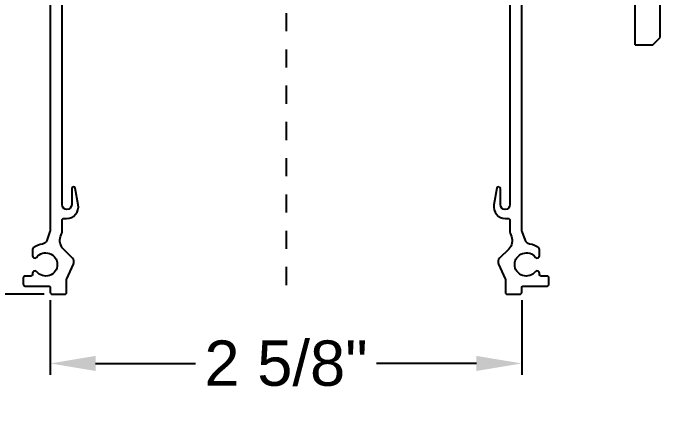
# Model space of a CAD drawing. Extents: x -5.7 to 5.8, y -0.8 to 5.8.
# Drawn here: x -1.506 to 2.063, y -0.755 to 1.551 of the extents above; entities that cross this region are included whole.
import ezdxf

# ---------------------------------------------------------------- set-up
doc = ezdxf.new("R2010")
doc.units = 0
doc.header["$LTSCALE"] = 0.5
doc.header["$MEASUREMENT"] = 0
doc.linetypes.add('PHANTOM', pattern=[0.5, 0.25, -0.05, 0.05, -0.05, 0.05, -0.05])
doc.layers.get('Defpoints').update_dxf_attribs({"linetype": 'CONTINUOUS'})
doc.layers.add('Construction', color=60, linetype='PHANTOM', plot=False)
doc.layers.add('CUST DWG', color=60, linetype='CONTINUOUS', lineweight=20)
doc.layers.add('Housing', color=150, linetype='CONTINUOUS')
doc.layers.add('Mounting', color=4, linetype='CONTINUOUS')
doc.styles.get("Standard").update_dxf_attribs({"font": 'arial.ttf'})
doc.dimstyles.new('LSAD_CustDims', dxfattribs={"dimtxt": 1, "dimasz": 1, "dimexe": 0.0625, "dimexo": 0.042969, "dimgap": 0.0625, "dimtad": 0, "dimtih": 1, "dimtoh": 1, "dimdec": 3, "dimzin": 0, "dimdsep": 46, "dimlunit": 4, "dimtxsty": 'Standard', "dimcen": 0.125, "dimclrd": 256, "dimclre": 256, "dimclrt": 256, "dimadec": 0, "dimazin": 0, "dimtfac": 1, "dimtdec": 3, "dimtix": 1, "dimtofl": 0, "dimtmove": 0, "dimatfit": 3, "dimfxl": 1, "dimfrac": 2, "dimtolj": 1, "dimtzin": 0, "dimarcsym": 0})

# ---------------------------------------------------------------- blocks, each defined once
blk = doc.blocks.new('*D0')
at = {"layer": 'CUST DWG', "lineweight": -2, "ltscale": 0.5, "transparency": 16777216}
for p, q in [((-1.3, -0.033), (-1.3, -0.4444)), ((1.3, -0.033), (1.3, -0.4444)), ((-1.05, -0.3819), (-0.4996, -0.3819)), ((1.05, -0.3819), (0.4996, -0.3819))]:
    blk.add_line(p, q, dxfattribs=at)
at = {"layer": 'CUST DWG', "ltscale": 0.5, "transparency": 16777216}
for points in [[(-1.05, -0.3402), (-1.05, -0.4235), (-1.3, -0.3819)], [(1.05, -0.3402), (1.05, -0.4235), (1.3, -0.3819)]]:
    blk.add_solid(points, dxfattribs=at)
at = {"layer": 'Defpoints', "color": 0, "ltscale": 0.5, "transparency": 16777216}
for p in [(-1.3, 0.01), (1.3, 0.01), (-1.3, -0.3819)]:
    blk.add_point(p, dxfattribs=at)
at = {"layer": 'CUST DWG', "ltscale": 0.5, "transparency": 16777216, "insert": (0, -0.3819), "char_height": 0.25, "attachment_point": 5}
blk.add_mtext('\\A1;{\\fArial|b0|i0|c0|p34;2 5/8"}', dxfattribs=at)
blk = doc.blocks.new('*D1')
at = {"layer": 'CUST DWG', "lineweight": -2, "ltscale": 0.5, "transparency": 16777216}
for p, q in [((-1.3475, 3.7859), (-2.6345, 3.7859)), ((-2.572, 3.5359), (-2.572, 2.0848)), ((-2.572, 0.25), (-2.572, 1.7011)), ((-1.333, 0), (-2.6345, 0))]:
    blk.add_line(p, q, dxfattribs=at)
at = {"layer": 'CUST DWG', "ltscale": 0.5, "transparency": 16777216}
for points in [[(-2.6137, 3.5359), (-2.5304, 3.5359), (-2.572, 3.7859)], [(-2.6137, 0.25), (-2.5304, 0.25), (-2.572, 0)]]:
    blk.add_solid(points, dxfattribs=at)
at = {"layer": 'Defpoints', "color": 0, "ltscale": 0.5, "transparency": 16777216}
for p in [(-1.3045, 3.7859), (-2.572, 0), (-1.29, 0)]:
    blk.add_point(p, dxfattribs=at)
at = {"layer": 'CUST DWG', "ltscale": 0.5, "transparency": 16777216, "insert": (-2.572, 1.8929), "char_height": 0.25, "attachment_point": 5}
blk.add_mtext('\\A1;3 3/4"', dxfattribs=at)

msp = doc.modelspace()

# ---------------------------------------------------------------- linework, layer by layer
at = {"layer": 'Construction', "ltscale": 0.5, "transparency": 16777216}
msp.add_line((0, 3.75), (0, 0), dxfattribs=at)
at = {"layer": 'Housing', "lineweight": 25, "transparency": 16777216}
for points in [[(-1.3, 3.4192), (-1.3, 0.3554, -0.087489), (-1.3018, 0.3452), (-1.3197, 0.2959, -0.272221), (-1.3432, 0.2766, 0.121568), (-1.3935, 0.2553, 0.236332), (-1.3975, 0.2473), (-1.3975, 0.2115, 0.267949), (-1.3925, 0.2029), (-1.3887, 0.2007, 0.375047), (-1.3758, 0.2032, -2.923555), (-1.3758, 0.1248, 0.375047), (-1.3887, 0.1273), (-1.3925, 0.1251, 0.267949), (-1.3975, 0.1165), (-1.3975, 0.11, -0.414214), (-1.4075, 0.1), (-1.4393, 0.1, 0.414214), (-1.4493, 0.09), (-1.4493, 0.055, 0.414214), (-1.4393, 0.045), (-1.31, 0.045, -0.414214), (-1.3, 0.035), (-1.3, 0.01, 0.414214), (-1.29, 0), (-1.22, 0, 0.414214), (-1.21, 0.01), (-1.21, 0.0811, -0.109518), (-1.2091, 0.0853), (-1.1718, 0.1652, 0.315299), (-1.1778, 0.1991), (-1.2277, 0.249, -0.291473), (-1.2428, 0.3172), (-1.2356, 0.337, 0.087489), (-1.235, 0.3405), (-1.235, 0.4073, -0.414214), (-1.225, 0.4173), (-1.2101, 0.4173, 0.466308), (-1.1461, 0.4936), (-1.162, 0.5841, 0.916331), (-1.1819, 0.5823), (-1.1819, 0.4939, -1), (-1.235, 0.4939), (-1.235, 1.8555, -0.414214)], [(1.235, 1.8555), (1.235, 0.4939, -1), (1.1819, 0.4939), (1.1819, 0.5823, 0.916331), (1.162, 0.5841), (1.1461, 0.4936, 0.466308), (1.2101, 0.4173), (1.225, 0.4173, -0.414214), (1.235, 0.4073), (1.235, 0.3405, 0.087489), (1.2356, 0.337), (1.2428, 0.3172, -0.291473), (1.2277, 0.249), (1.1778, 0.1991, 0.315299), (1.1718, 0.1652), (1.2091, 0.0853, -0.109518), (1.21, 0.0811), (1.21, 0.01, 0.414214), (1.22, 0), (1.29, 0, 0.414214), (1.3, 0.01), (1.3, 0.035, -0.414214), (1.31, 0.045), (1.4393, 0.045, 0.414214), (1.4493, 0.055), (1.4493, 0.09, 0.414214), (1.4393, 0.1), (1.4075, 0.1, -0.414214), (1.3975, 0.11), (1.3975, 0.1165, 0.267949), (1.3925, 0.1251), (1.3887, 0.1273, 0.375047), (1.3758, 0.1248, -2.923555), (1.3758, 0.2032, 0.375047), (1.3887, 0.2007), (1.3925, 0.2029, 0.267949), (1.3975, 0.2115), (1.3975, 0.2473, 0.236332), (1.3935, 0.2553, 0.121568), (1.3432, 0.2766, -0.272221), (1.3197, 0.2959), (1.3018, 0.3452, -0.087489), (1.3, 0.3554), (1.3, 3.4192, 0.414214)]]:
    msp.add_lwpolyline(points, format="xyb", dxfattribs=at)
at = {"layer": 'Mounting', "transparency": 16777216}
for p, q in [((2.0625, 1.415), (2.0625, 3.242)), ((1.925, 1.375), (1.925, 1.8874)), ((2.0225, 1.375), (2.0625, 1.415)), ((1.925, 1.375), (2.0225, 1.375))]:
    msp.add_line(p, q, dxfattribs=at)

# ---------------------------------------------------------------- dimensions: what is measured, and where the dimension line sits
at = {"layer": 'CUST DWG', "ltscale": 0.5, "transparency": 16777216}
dim = msp.add_linear_dim(base=(-2.572, 0), p1=(-1.3045, 3.7859), p2=(-1.29, 0), angle=90, dimstyle='LSAD_CustDims', override={"dimtxt": 0.25, "dimasz": 0.25}, dxfattribs=at)
dim.commit()
dim.dimension.update_dxf_attribs({"geometry": '*D1', "text_midpoint": (-2.572, 1.8929), "dimtype": 128})
dim = msp.add_linear_dim(base=(-1.3, -0.3819), p1=(1.3, 0.01), p2=(-1.3, 0.01), text='{\\fArial|b0|i0|c0|p34;<>}', dimstyle='LSAD_CustDims', override={"dimtxt": 0.25, "dimasz": 0.25}, dxfattribs=at)
dim.commit()
dim.dimension.update_dxf_attribs({"geometry": '*D0', "text_midpoint": (0, -0.3819), "dimtype": 128})

doc.saveas('drawing.dxf')
